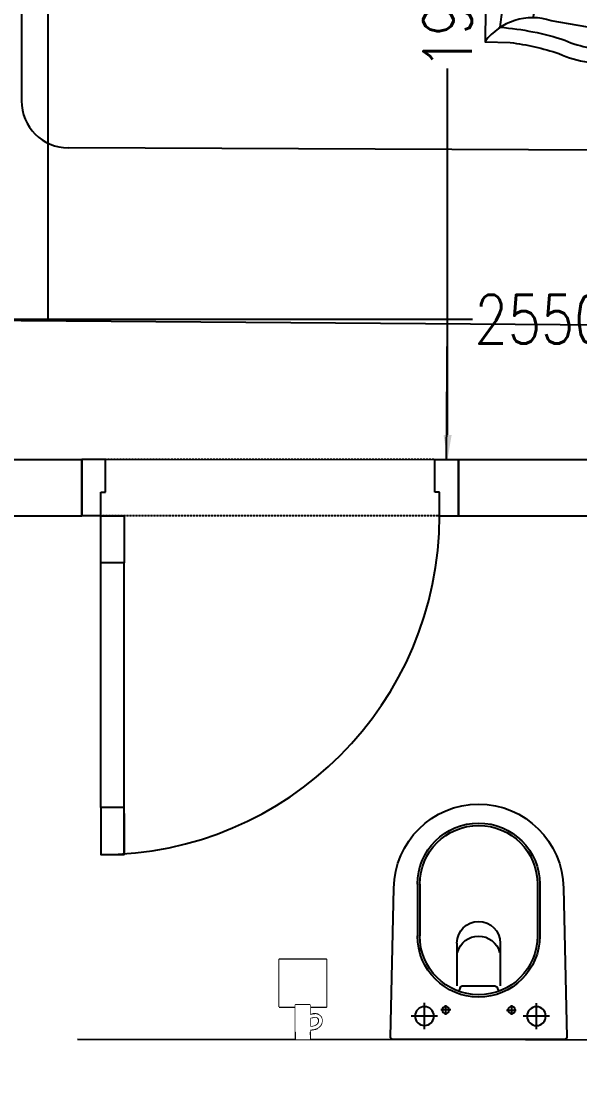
# Model space of a CAD drawing. Extents: x -678889171 to 586587, y -792238163 to 335485.
# Drawn here: x 80585 to 81772, y 36109 to 38355 of the extents above; entities that cross this region are included whole.
import ezdxf

# ---------------------------------------------------------------- set-up
doc = ezdxf.new("R2010")
doc.units = 0
doc.header["$MEASUREMENT"] = 0
doc.set_wipeout_variables(frame=1)
doc.linetypes.add('XR-Typ26$0$XR-A-TYP-2-3-4-5-6-7-8-9-10$0$XR-A-TYP-2-3-4-6-7-8-9-10$0$HIDDEN', pattern=[0.375, 0.25, -0.125])
doc.layers.get('0').update_dxf_attribs({"color": 8})
doc.layers.get('Defpoints').update_dxf_attribs({"color": 252})
for name, color, linetype in [('1', 8, 'Continuous'), ('9TH-FURN$0$XR-A-TYP-2-3-4-5-6-7-8-9-10$0$XR-A-TYP$0$TYPICAL TYPES$0$I-FURN', 252, 'Continuous'), ('9TH-FURN$0$XR-A-TYP-2-3-4-5-6-7-8-9-10$0$XR-A-TYP$0$TYPICAL TYPES$0$I-FURN-CHAR', 252, 'Continuous'), ('9TH-FURN$0$XR-A-TYP-2-3-4-5-6-7-8-9-10$0$XR-A-TYP$0$TYPICAL TYPES$0$I-WIPEOUT', 252, 'Continuous'), ('loop line emped', 1, 'Continuous'), ('XR-Typ26$0$XR-A-TYP-2-3-4-5-6-7-8-9-10$0$A-FURN-SANT', 252, 'Continuous'), ('XR-Typ26$0$XR-A-TYP-2-3-4-5-6-7-8-9-10$0$A-WALL', 252, 'Continuous'), ('XR-Typ26$0$XR-A-TYP-2-3-4-5-6-7-8-9-10$0$XR-A-TYP$0$TYPICAL TYPES$0$I-WC', 252, 'Continuous'), ('XR-Typ26$0$XR-A-TYP-2-3-4-5-6-7-8-9-10$0$XR-A-TYP$0$TYPICAL TYPES$0$Main builing-00$0$I-WC', 252, 'Continuous'), ('XR-Typ26$0$XR-A-TYP-2-3-4-5-6-7-8-9-10$0$XR-A-TYP-2-3-4-6-7-8-9-10$0$A-DOOR', 252, 'Continuous'), ('XR-Typ26$0$XR-A-TYP-2-3-4-5-6-7-8-9-10$0$XR-A-TYP-2-3-4-6-7-8-9-10$0$A-FLOR-OVHD', 252, 'XR-Typ26$0$XR-A-TYP-2-3-4-5-6-7-8-9-10$0$XR-A-TYP-2-3-4-6-7-8-9-10$0$HIDDEN')]:
    doc.layers.add(name, color=color, linetype=linetype)
doc.styles.add('Work$0$E-M.MODUL', font='romans.shx', dxfattribs={"width": 0.8})
doc.dimstyles.new('Work$0$S-DIM', dxfattribs={"dimscale": 500, "dimtxt": 0.2065, "dimasz": 0.104, "dimexe": 0, "dimexo": 0, "dimgap": 0, "dimtad": 0, "dimdec": 0, "dimzin": 0, "dimdsep": 46, "dimtxsty": 'Work$0$E-M.MODUL', "dimcen": 0.25, "dimclrd": 5, "dimclre": 5, "dimclrt": 1, "dimadec": 0, "dimazin": 0, "dimtfac": 1, "dimtdec": 0, "dimtofl": 0, "dimtmove": 0, "dimatfit": 3, "dimfxl": 1, "dimtolj": 1, "dimtzin": 0, "dimlwe": 13, "dimarcsym": 0})

# ---------------------------------------------------------------- blocks, each defined once
blk = doc.blocks.new('*D2951')
at = {"layer": '1', "color": 5, "lineweight": 13, "transparency": 16777216}
for p, q in [((80240.4, 37402.8), (80240.4, 37721.5)), ((83138.8, 37423.7), (83138.8, 37721.5))]:
    blk.add_line(p, q, dxfattribs=at)
at = {"layer": '1', "color": 5, "lineweight": -2, "transparency": 16777216}
for p, q in [((80292.4, 37721.5), (81544.1, 37721.5)), ((83086.8, 37721.5), (81835.1, 37721.5))]:
    blk.add_line(p, q, dxfattribs=at)
at = {"layer": '1', "color": 5, "transparency": 16777216}
for points in [[(80292.4, 37730.2), (80292.4, 37712.9), (80240.4, 37721.5)], [(83086.8, 37730.2), (83086.8, 37712.9), (83138.8, 37721.5)]]:
    blk.add_solid(points, dxfattribs=at)
at = {"layer": 'Defpoints', "color": 0, "transparency": 16777216}
for p in [(80240.4, 37721.5), (83138.8, 37423.7), (80240.4, 37402.8)]:
    blk.add_point(p, dxfattribs=at)
at = {"layer": '1', "color": 1, "transparency": 16777216, "insert": (81689.6, 37721.5), "char_height": 103.25, "attachment_point": 5, "style": 'Work$0$E-M.MODUL'}
blk.add_mtext('\\A1;2550', dxfattribs=at)
blk = doc.blocks.new('*D2968')
at = {"layer": '1', "color": 5, "lineweight": 13, "transparency": 16777216}
for p, q in [((80683.3, 39363.9), (81491, 39363.9)), ((80683.3, 37423.7), (81491, 37423.7))]:
    blk.add_line(p, q, dxfattribs=at)
at = {"layer": '1', "color": 5, "lineweight": -2, "transparency": 16777216}
for p, q in [((81491, 39311.9), (81491, 38533.4)), ((81491, 37475.7), (81491, 38254.2))]:
    blk.add_line(p, q, dxfattribs=at)
at = {"layer": '1', "color": 5, "transparency": 16777216}
for points in [[(81482.4, 39311.9), (81499.7, 39311.9), (81491, 39363.9)], [(81482.4, 37475.7), (81499.7, 37475.7), (81491, 37423.7)]]:
    blk.add_solid(points, dxfattribs=at)
at = {"layer": 'Defpoints', "color": 0, "transparency": 16777216}
for p in [(80683.3, 39363.9, -1.9), (80683.3, 37423.7), (81491, 37423.7)]:
    blk.add_point(p, dxfattribs=at)
at = {"layer": '1', "color": 1, "transparency": 16777216, "insert": (81491, 38393.8), "char_height": 103.25, "attachment_point": 5, "rotation": 90, "style": 'Work$0$E-M.MODUL'}
blk.add_mtext('\\A1;1940', dxfattribs=at)
blk = doc.blocks.new('9TH-FURN$0$XR-A-TYP-2-3-4-5-6-7-8-9-10$0$XR-A-TYP$0$TYPICAL TYPES$0$A$C34E7157F')
blk.add_wipeout([(-205.8, 13.5), (-224.6, 21.6), (-231.7, 39.4), (-231.2, 49), (-230.3, 65.3), (-232.3, 99), (-235.2, 110.3), (-252.5, 144.7), (-256.7, 150.1), (-253.1, 193.4), (-249, 243.5), (-247.8, 258.5), (-240.5, 292.9), (-230.4, 320.9), (-224.4, 340.5), (-216.7, 372), (-213.3, 389.4), (-208.4, 424.4), (-208.1, 439.4), (-207.1, 478.2), (0, 478.2), (207.1, 478.2), (208.3, 428.7), (215.3, 379), (227.4, 330.2), (241.3, 290.3), (243.3, 282.6), (247.8, 258.5), (249.9, 232.8), (254, 182.7), (256.7, 150.1), (246.6, 135.8), (235.2, 110.3), (230.6, 88.5), (230.3, 65.3), (231.7, 38.3), (224.6, 21.6), (205.8, 13.5), (195.2, 12.1), (145.3, 6.7), (95.1, 2.9), (44.9, 0.6), (-5.3, 0), (-55.6, 1), (-105.8, 3.6), (-155.9, 7.7)]).dxf.layer = '9TH-FURN$0$XR-A-TYP-2-3-4-5-6-7-8-9-10$0$XR-A-TYP$0$TYPICAL TYPES$0$I-WIPEOUT'
for p, q in [((-204.4, 65.8), (-160.8, 338.1)), ((204.4, 65.8), (160.8, 338.1))]:
    blk.add_line(p, q)
for points in [[(-205.8, 13.5, 0.032774), (0, 0, 0.032774), (205.8, 13.5, 0.428923), (231.7, 40.7), (230.3, 65.3, -0.1947), (256.7, 150.1), (247.8, 258.5, 0.07043), (230.4, 320.9, -0.052474), (208.4, 424.4), (207.1, 478.2), (0, 478.2), (-207.1, 478.2), (-208.4, 424.4, -0.052474), (-230.4, 320.9, 0.07043), (-247.8, 258.5), (-256.7, 150.1, -0.1947), (-230.3, 65.3), (-231.7, 40.7, 0.428923), (-205.8, 13.5)], [(-176, 446.1, -0.059865), (-201.9, 308.4, 0.068997), (-216.8, 255.6), (-225.9, 144.4)], [(176, 446.1, 0.059865), (201.9, 308.4, -0.068997), (216.8, 255.6), (225.9, 144.4)]]:
    blk.add_lwpolyline(points, format="xyb")
for points in [[(0, 478.2), (-207.1, 478.2), (-208.4, 424.4)], [(0, 478.2), (207.1, 478.2), (208.4, 424.4)], [(-216.8, 255.6), (-225.9, 144.4)], [(-216.8, 255.6), (-225.9, 144.4)], [(216.8, 255.6), (225.9, 144.4)], [(216.8, 255.6), (225.9, 144.4)]]:
    blk.add_lwpolyline(points)
for centre, radius, start, end in [((-280.6, 376.2), 125.7, 342.3555, 54.2263), ((280.6, 376.2), 125.7, 125.7737, 197.6445), ((0, 1956.5), 1520.6, 263.3544, 270), ((0, 1956.5), 1520.6, 270, 276.6456), ((28.9, 1366.4), 1007.1, 259.4855, 268.3566), ((-28.9, 1366.4), 1007.1, 271.6434, 280.5145), ((-312.4, 78.6), 108.7, 353.2031, 37.2547), ((312.4, 78.6), 108.7, 142.7453, 186.7969), ((-218.3, 117.4), 53.5, 257.0888, 285.0339), ((218.3, 117.4), 53.5, 254.9661, 282.9112)]:
    blk.add_arc(centre, radius, start, end)
blk = doc.blocks.new('9TH-FURN$0$XR-A-TYP-2-3-4-5-6-7-8-9-10$0$XR-A-TYP$0$TYPICAL TYPES$0$A$C2F8B7E1C')
at = {"layer": '9TH-FURN$0$XR-A-TYP-2-3-4-5-6-7-8-9-10$0$XR-A-TYP$0$TYPICAL TYPES$0$I-FURN-CHAR', "xscale": -1, "rotation": 90}
blk.add_blockref('9TH-FURN$0$XR-A-TYP-2-3-4-5-6-7-8-9-10$0$XR-A-TYP$0$TYPICAL TYPES$0$A$C34E7157F', (-409.3, 0), dxfattribs=at)
blk = doc.blocks.new('XR-Typ26$0$XR-A-TYP-2-3-4-5-6-7-8-9-10$0$XR-A-TYP$0$TYPICAL TYPES$0$XREF_3BR$0$YHFH')
at = {"layer": 'XR-Typ26$0$XR-A-TYP-2-3-4-5-6-7-8-9-10$0$A-FURN-SANT', "ltscale": 2}
for p, q in [((3816.3, 8626, 0), (3816.3, 8570.1, 0)), ((3788.4, 8598.1, 0), (3844.2, 8598.1, 0)), ((3839.6, 8545.1, 0), (3819.1, 8545.1, 0)), ((3829.3, 8534.2, 0), (3829.3, 8555.2, 0)), ((3839.6, 8405.1, 0), (3819.1, 8405.1, 0)), ((3829.3, 8415.9, 0), (3829.3, 8394.9, 0)), ((3816.3, 8388, 0), (3816.3, 8332.1, 0)), ((3788.4, 8360.1, 0), (3844.2, 8360.1, 0))]:
    blk.add_line(p, q, dxfattribs=at)
at = {"layer": 'XR-Typ26$0$XR-A-TYP-2-3-4-5-6-7-8-9-10$0$A-FURN-SANT'}
for p, q in [((4096.7, 8605.1, 0), (3986.7, 8605.1, 0)), ((4096.7, 8600, 0), (3986.7, 8600, 0)), ((3877.1, 8514.4, 0), (3869.1, 8517.3, 0)), ((3971.7, 8521.1, 0), (3880.5, 8521.1, 0)), ((3880.5, 8440.4, 0), (3880.5, 8509.7, 0)), ((3877.1, 8435.7, 0), (3869.1, 8432.8, 0)), ((3971.7, 8429, 0), (3880.5, 8429, 0)), ((4096.7, 8350.1, 0), (3986.7, 8350.1, 0)), ((4096.7, 8345.1, 0), (3986.7, 8345.1, 0))]:
    blk.add_line(p, q, dxfattribs=at)
at = {"layer": 'XR-Typ26$0$XR-A-TYP-2-3-4-5-6-7-8-9-10$0$A-FURN-SANT', "elevation": 0}
blk.add_lwpolyline([(3766.7, 8292.6, 0.420556), (3771.8, 8287.6), (4088.4, 8295.1, 0.990797), (4088.4, 8655.1), (3771.7, 8662.6, 0.414202), (3766.7, 8657.6)], format="xyb", close=True, dxfattribs=at)
at = {"layer": 'XR-Typ26$0$XR-A-TYP-2-3-4-5-6-7-8-9-10$0$A-FURN-SANT'}
for centre, radius in [((3816.3, 8598.1, 0), 20), ((3829.3, 8545.1, 0), 7.5), ((3829.3, 8405.1, 0), 7.5), ((3816.3, 8360.1, 0), 20)]:
    blk.add_circle(centre, radius, dxfattribs=at)
for centre, radius, start, end in [((3986.7, 8475.1, 0), 130, 90, 270), ((4096.7, 8475.1, 0), 130, 270, 90), ((3986.7, 8475.1, 0), 125, 90, 270), ((4096.7, 8475.1, 0), 125, 270, 90), ((3875.5, 8509.7, 0), 5, 0, 70.2415), ((3940.5, 8475.1, 0), 46, 284.2033, 75.7967), ((3971.7, 8475.1, 0), 46, 270, 90), ((3875.5, 8440.4, 0), 5, 289.7585, 0)]:
    blk.add_arc(centre, radius, start, end, dxfattribs=at)
blk = doc.blocks.new('XR-Typ26$0$XR-A-TYP-2-3-4-5-6-7-8-9-10$0$XR-A-TYP$0$TYPICAL TYPES$0$Main builing-00$0$210915_PA_Layout$0$Xref_Tower B_01-09F|Gutter1')
at = {"layer": 'XR-Typ26$0$XR-A-TYP-2-3-4-5-6-7-8-9-10$0$A-FURN-SANT'}
for points in [[(0, 0), (0.1, 0), (0.1, -0.1), (0, -0.1)], [(0.01, -0.01), (0.09, -0.01), (0.09, -0.09), (0.01, -0.09)]]:
    blk.add_lwpolyline(points, close=True, dxfattribs=at)
blk.add_wipeout([(0, 0), (0, -0.1), (0.1, -0.1), (0.1, 0)]).dxf.layer = 'XR-Typ26$0$XR-A-TYP-2-3-4-5-6-7-8-9-10$0$A-FURN-SANT'
blk = doc.blocks.new('XR-Typ26$0$XR-A-TYP-2-3-4-5-6-7-8-9-10$0$XR-A-TYP$0$TYPICAL TYPES$0$Main builing-00$0$210915_PA_Layout$0$A$C42064D30')
at = {"layer": 'XR-Typ26$0$XR-A-TYP-2-3-4-5-6-7-8-9-10$0$A-FURN-SANT', "elevation": 0}
blk.add_lwpolyline([(-15.7, -76.3), (15.7, -76.3), (15.7, -19.6), (13.5, -18.2), (12.4, -15.2), (12.9, -14.6), (12.9, -12.7), (10.9, -11), (8.2, -10.3), (-8.2, -10.3), (-10.9, -11), (-12.9, -12.7), (-12.9, -14.6), (-12.4, -15.2), (-13.5, -18.2), (-15.7, -19.6)], close=True, dxfattribs=at)
for points in [[(15.7, -19.6), (-15.7, -19.6)], [(-11.5, -53.4), (-14.5, -53.4), (-15, -3.4), (15, -3.4), (14.5, -53.4), (11.5, -53.4)], [(-14.8, -19), (-15, -3.4), (15, -3.4), (14.8, -19)], [(-13.5, -18.2), (13.5, -18.2)], [(-12.4, -15.2), (12.4, -15.2)], [(-11.5, -39.8), (-11.5, -53.4)], [(11.5, -39.8), (11.5, -53.4)]]:
    blk.add_lwpolyline(points, dxfattribs=at)
for points in [[(-15.6, -24.3, 0.127976), (-30.7, -27.4, 0.250832), (-40.6, -41.3, 0.487455), (-25.2, -57, 0.040635), (-15.7, -55.2, 0.040635)], [(-15.7, -30.3, 0.129566), (-28, -32.8, 0.250832), (-34.7, -42.1, 0.487455), (-25.9, -51.1, 0.048655), (-15.7, -48.9, 0.044421)]]:
    blk.add_lwpolyline(points, format="xyb", dxfattribs=at)
at = {"layer": 'XR-Typ26$0$XR-A-TYP-2-3-4-5-6-7-8-9-10$0$A-FURN-SANT'}
blk.add_circle((0, -39.8, 0), 11.5, dxfattribs=at)
blk.add_arc((0, -39.8, 0), 11.5, 0, 180, dxfattribs=at)
blk.add_wipeout([(15.7, -76.3), (15.7, -19.6), (14.8, -19), (14.8, -3.4), (-15, -3.4), (-14.8, -19), (-15.7, -19.6), (-15.7, -24.3), (-19.5, -24.4), (-24.7, -25.2), (-29.7, -26.8), (-34.1, -29.6), (-37.5, -33.3), (-40.1, -38.2), (-40.8, -42.7), (-40.4, -46.8), (-38.8, -50.5), (-36.4, -53.5), (-33, -55.6), (-28.5, -57.1), (-23.9, -56.9), (-19.1, -56.1), (-15.7, -55.2), (-15.7, -48.9), (-19.5, -49.9), (-25, -51), (-28.9, -51), (-31.1, -49.9), (-33.4, -47.9), (-34.6, -45), (-34.6, -41.4), (-33.8, -38.7), (-32.2, -35.9), (-29.8, -33.9), (-26.1, -31.9), (-21.9, -30.8), (-17.6, -30.2), (-15.7, -30.3), (-15.7, -24.3), (-15.7, -76.3)]).translate(0, 0, 0).dxf.layer = 'XR-Typ26$0$XR-A-TYP-2-3-4-5-6-7-8-9-10$0$A-FURN-SANT'
blk = doc.blocks.new('*U1145')
for p, q in [((710, 720), (710, 200)), ((760, 720), (760, 200)), ((0, -20), (0, 100)), ((40, 100), (0, 100)), ((40, 100), (40, 50)), ((760, 100), (760, 50)), ((760, 100), (800, 100)), ((800, -20), (800, 100)), ((40, 50), (50, 50)), ((50, 50), (50, -20)), ((750, 50), (750, -20)), ((760, 50), (750, 50)), ((50, -20), (0, -20)), ((750, -20), (800, -20))]:
    blk.add_line(p, q)
for points in [[(710, 720), (760, 720), (760, 820), (710, 820), (710, 733), (710, 820)], [(710, 200), (760, 200), (760, 100), (710, 100), (710, 187)]]:
    blk.add_lwpolyline(points, close=True)
blk.add_arc((760, 100), 720, 90, 180)
at = {"layer": 'XR-Typ26$0$XR-A-TYP-2-3-4-5-6-7-8-9-10$0$XR-A-TYP-2-3-4-6-7-8-9-10$0$A-FLOR-OVHD'}
for p, q in [((40, 100), (760, 100)), ((50, -20), (750, -20))]:
    blk.add_line(p, q, dxfattribs=at)

msp = doc.modelspace()

# ---------------------------------------------------------------- linework, layer by layer
at = {"layer": '1', "color": 4}
msp.add_line((81488.9, 37423.7), (81491, 37711.5, 0), dxfattribs=at)
at = {"layer": '9TH-FURN$0$XR-A-TYP-2-3-4-5-6-7-8-9-10$0$XR-A-TYP$0$TYPICAL TYPES$0$I-FURN', "elevation": 0}
msp.add_lwpolyline([(80241.3, 39319.1), (80641.3, 39319.1), (80641.2, 37719.1), (80241.2, 37719.1)], close=True, dxfattribs=at)
at = {"layer": 'loop line emped', "color": 240, "true_color": 0xed1f24}
msp.add_line((80585.5, 39170.9, -1.9), (80585.5, 38185.8, -0.8), dxfattribs=at)
at = {"layer": 'loop line emped', "color": 240, "true_color": 0xed1f24, "extrusion": (-8.16968e-05, 0.001108, 0.999999)}
msp.add_arc((80685.5, 38185.7, 34.9), 100, 180, 269.7393, dxfattribs=at)
at = {"layer": 'XR-Typ26$0$XR-A-TYP-2-3-4-5-6-7-8-9-10$0$A-FURN-SANT'}
msp.add_lwpolyline([(80704.6, 36191.1), (82608.9, 36190.1), (82609.5, 37304.5)], dxfattribs=at)
at = {"layer": 'XR-Typ26$0$XR-A-TYP-2-3-4-5-6-7-8-9-10$0$A-WALL'}
for p, q in [((80154.8, 37423.7), (80713.9, 37423.7)), ((81513.9, 37423.7), (90484.5, 37423.7)), ((80154.8, 37303.7), (80713.9, 37303.7)), ((81513.8, 37303.7), (83208.2, 37303.7))]:
    msp.add_line(p, q, dxfattribs=at)
for points in [[(80713.9, 37303.7), (80713.9, 37423.7)], [(81513.9, 37303.7), (81513.9, 37423.7)]]:
    msp.add_lwpolyline(points, dxfattribs=at)

# ---------------------------------------------------------------- block references
at = {"layer": '9TH-FURN$0$XR-A-TYP-2-3-4-5-6-7-8-9-10$0$XR-A-TYP$0$TYPICAL TYPES$0$I-FURN', "xscale": -1, "rotation": 179.2809154548598}
msp.add_blockref('9TH-FURN$0$XR-A-TYP-2-3-4-5-6-7-8-9-10$0$XR-A-TYP$0$TYPICAL TYPES$0$A$C2F8B7E1C', (82460.6, 38507.5, 0), dxfattribs=at)
at = {"layer": 'XR-Typ26$0$XR-A-TYP-2-3-4-5-6-7-8-9-10$0$XR-A-TYP$0$TYPICAL TYPES$0$I-WC', "xscale": -1, "rotation": 269.966917982404}
msp.add_blockref('XR-Typ26$0$XR-A-TYP-2-3-4-5-6-7-8-9-10$0$XR-A-TYP$0$TYPICAL TYPES$0$XREF_3BR$0$YHFH', (73079.6, 32428.9), dxfattribs=at)
msp.add_blockref('XR-Typ26$0$XR-A-TYP-2-3-4-5-6-7-8-9-10$0$XR-A-TYP$0$TYPICAL TYPES$0$XREF_3BR$0$YHFH', (73079.6, 32428.9), dxfattribs=at)
at = {"layer": 'XR-Typ26$0$XR-A-TYP-2-3-4-5-6-7-8-9-10$0$XR-A-TYP-2-3-4-6-7-8-9-10$0$A-DOOR', "extrusion": (2.23835e-11, 2.95405e-25, -1), "xscale": -1, "zscale": -1, "rotation": 180}
msp.add_blockref('*U1145', (-81513.9, 37403.7, 0), dxfattribs=at)
msp.add_blockref('*U1145', (-81513.9, 37403.7, 0), dxfattribs=at)

# ---------------------------------------------------------------- next in the draw order: linework, layer by layer
at = {"layer": 'loop line emped', "color": 240, "true_color": 0xed1f24}
msp.add_line((84551.6, 38068.3, -0.4), (80685.1, 38085.8, -0.7), dxfattribs=at)
at = {"layer": 'loop line emped', "color": 3}
msp.add_line((82406.7, 37704.7, 0), (80584.7, 37718.3, 0), dxfattribs=at)

# ---------------------------------------------------------------- next in the draw order: block references
at = {"layer": 'XR-Typ26$0$XR-A-TYP-2-3-4-5-6-7-8-9-10$0$XR-A-TYP$0$TYPICAL TYPES$0$I-WC', "xscale": -1000, "yscale": 1000, "zscale": 1000, "rotation": 179.9641093492019}
msp.add_blockref('XR-Typ26$0$XR-A-TYP-2-3-4-5-6-7-8-9-10$0$XR-A-TYP$0$TYPICAL TYPES$0$Main builing-00$0$210915_PA_Layout$0$Xref_Tower B_01-09F|Gutter1', (81133.4, 36260.4), dxfattribs=at)

# ---------------------------------------------------------------- next in the draw order: dimensions: what is measured, and where the dimension line sits
at = {"layer": '1', "color": 4}
dim = msp.add_linear_dim(base=(81491, 37423.7), p1=(80683.3, 39363.9, -1.9), p2=(80683.3, 37423.7), angle=90, dimstyle='Work$0$S-DIM', dxfattribs=at)
dim.commit()
dim.dimension.update_dxf_attribs({"geometry": '*D2968', "text_midpoint": (81491, 38393.8)})
dim = msp.add_linear_dim(base=(80240.4, 37721.5), p1=(83138.8, 37423.7), p2=(80240.4, 37402.8), text='2550', dimstyle='Work$0$S-DIM', dxfattribs=at)
dim.commit()
dim.dimension.update_dxf_attribs({"geometry": '*D2951', "text_midpoint": (81689.6, 37721.5)})

# ---------------------------------------------------------------- next in the draw order: block references
at = {"layer": 'XR-Typ26$0$XR-A-TYP-2-3-4-5-6-7-8-9-10$0$XR-A-TYP$0$TYPICAL TYPES$0$Main builing-00$0$I-WC', "rotation": 179.964109349202}
msp.add_blockref('XR-Typ26$0$XR-A-TYP-2-3-4-5-6-7-8-9-10$0$XR-A-TYP$0$TYPICAL TYPES$0$Main builing-00$0$210915_PA_Layout$0$A$C42064D30', (81183.4, 36187.5), dxfattribs=at)

# ---------------------------------------------------------------- next in the draw order: linework, layer by layer
at = {"layer": 'XR-Typ26$0$XR-A-TYP-2-3-4-5-6-7-8-9-10$0$A-FURN-SANT'}
msp.add_lwpolyline([(80704.6, 36191.1), (82608.9, 36190.1), (82609.5, 37304.5)], dxfattribs=at)

# ---------------------------------------------------------------- next in the draw order: block references
at = {"layer": 'XR-Typ26$0$XR-A-TYP-2-3-4-5-6-7-8-9-10$0$XR-A-TYP$0$TYPICAL TYPES$0$I-WC', "xscale": -1000, "yscale": 1000, "zscale": 1000, "rotation": 179.9641093492019}
msp.add_blockref('XR-Typ26$0$XR-A-TYP-2-3-4-5-6-7-8-9-10$0$XR-A-TYP$0$TYPICAL TYPES$0$Main builing-00$0$210915_PA_Layout$0$Xref_Tower B_01-09F|Gutter1', (81133.4, 36260.4), dxfattribs=at)

# ---------------------------------------------------------------- next in the draw order: block references
at = {"layer": 'XR-Typ26$0$XR-A-TYP-2-3-4-5-6-7-8-9-10$0$XR-A-TYP$0$TYPICAL TYPES$0$Main builing-00$0$I-WC', "rotation": 179.964109349202}
msp.add_blockref('XR-Typ26$0$XR-A-TYP-2-3-4-5-6-7-8-9-10$0$XR-A-TYP$0$TYPICAL TYPES$0$Main builing-00$0$210915_PA_Layout$0$A$C42064D30', (81183.4, 36187.5), dxfattribs=at)

doc.saveas('drawing.dxf')
